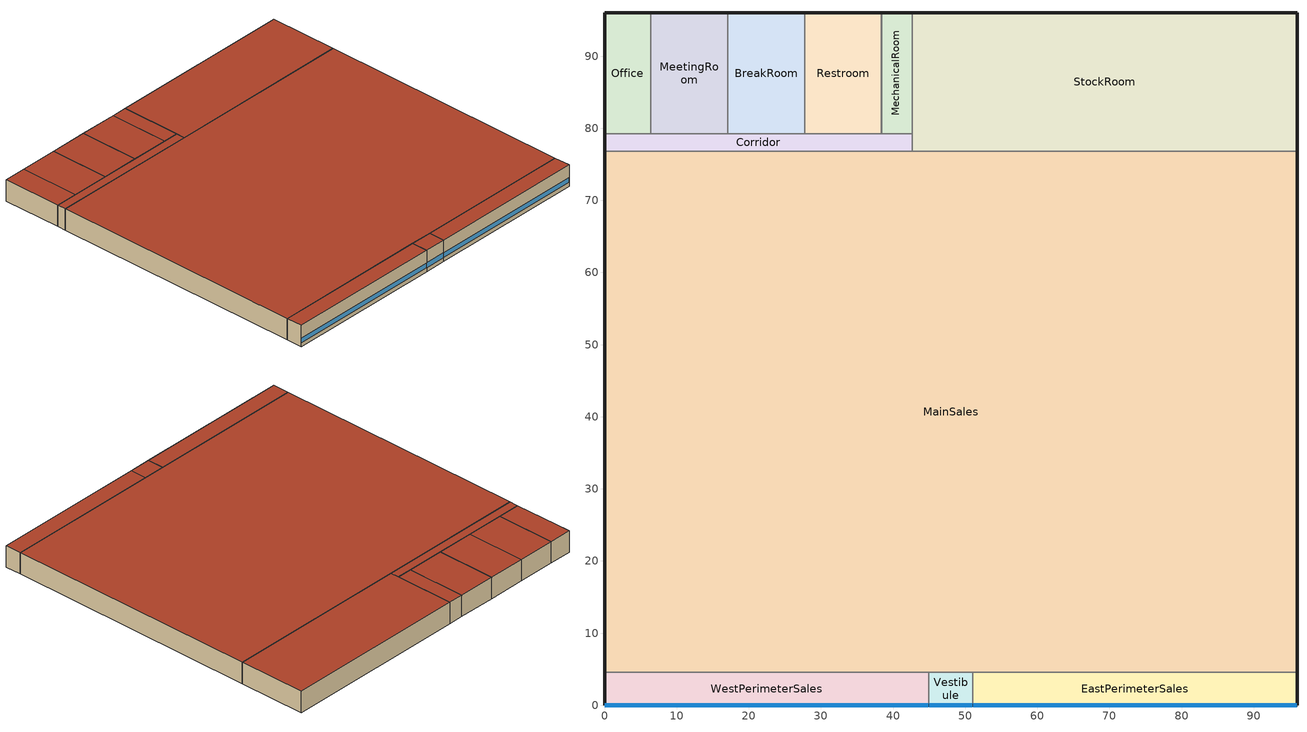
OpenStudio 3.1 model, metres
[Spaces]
Office
 floor ground: 6.4,96.01 6.4,79.25 0,79.25 0,96.01 z0
 wall outside: 6.4,96.01 0,96.01 0,79.25 z0:6.1
 wall to MeetingRoom: 6.4,79.25 6.4,96.01 z0:6.1
 wall to Corridor: 0,79.25 6.4,79.25 z0:6.1
 roof outside: 6.4,79.25 6.4,96.01 0,96.01 0,79.25 z6.1
BreakRoom
 floor ground: 27.74,96.01 27.74,79.25 17.07,79.25 17.07,96.01 z0
 wall outside: 27.74,96.01 17.07,96.01 z0:6.1
 wall to Corridor: 17.07,79.25 27.74,79.25 z0:6.1
 wall to MeetingRoom: 17.07,96.01 17.07,79.25 z0:6.1
 wall to Restroom: 27.74,79.25 27.74,96.01 z0:6.1
 roof outside: 27.74,79.25 27.74,96.01 17.07,96.01 17.07,79.25 z6.1
WestPerimeterSales
 floor ground: 44.96,4.57 44.96,0 0,0 0,4.57 z0
 wall outside: 0,4.57 0,0 44.96,0 z0:6.1
 wall to MainSales: 44.96,4.57 0,4.57 z0:6.1
 wall to Vestibule: 44.96,0 44.96,4.57 z0:6.1
 window: 0.05,0 44.91,0 z1.1:2.45
 roof outside: 44.96,0 44.96,4.57 0,4.57 0,0 z6.1
Corridor
 floor ground: 42.67,79.25 42.67,76.81 0,76.81 0,79.25 z0
 wall outside: 0,79.25 0,76.81 z0:6.1
 wall to StockRoom: 42.67,76.81 42.67,79.25 z0:6.1
 wall to MainSales: 0,76.81 42.67,76.81 z0:6.1
 wall to MeetingRoom: 17.07,79.25 6.4,79.25 z0:6.1
 wall to Restroom: 38.4,79.25 27.74,79.25 z0:6.1
 wall to MechanicalRoom: 42.67,79.25 38.4,79.25 z0:6.1
 roof outside: 42.67,76.81 42.67,79.25 0,79.25 0,76.81 z6.1
EastPerimeterSales
 floor ground: 96.01,4.57 96.01,0 51.05,0 51.05,4.57 z0
 wall outside: 51.05,0 96.01,0 96.01,4.57 z0:6.1
 wall to MainSales: 96.01,4.57 51.05,4.57 z0:6.1
 wall to Vestibule: 51.05,4.57 51.05,0 z0:6.1
 window: 51.1,0 95.96,0 z1.1:2.45
 roof outside: 96.01,0 96.01,4.57 51.05,4.57 51.05,0 z6.1
Vestibule
 floor ground: 51.05,4.57 51.05,0 44.96,0 44.96,4.57 z0
 wall outside: 44.96,0 51.05,0 z0:6.1
 wall to MainSales: 51.05,4.57 44.96,4.57 z0:6.1
 window: 45.01,0 51,0 z1.1:2.45
 roof outside: 51.05,0 51.05,4.57 44.96,4.57 44.96,0 z6.1
StockRoom
 floor ground: 96.01,96.01 96.01,76.81 42.67,76.81 42.67,96.01 z0
 wall outside: 96.01,76.81 96.01,96.01 42.67,96.01 z0:6.1
 wall to MechanicalRoom: 42.67,96.01 42.67,79.25 z0:6.1
 wall to MainSales: 42.67,76.81 96.01,76.81 z0:6.1
 roof outside: 96.01,76.81 96.01,96.01 42.67,96.01 42.67,76.81 z6.1
MainSales
 floor ground: 96.01,76.81 96.01,4.57 0,4.57 0,76.81 z0
 wall outside: 96.01,4.57 96.01,76.81 / 0,76.81 0,4.57 z0:6.1
 roof outside: 96.01,4.57 96.01,76.81 0,76.81 0,4.57 z6.1
MeetingRoom
 floor ground: 17.07,96.01 17.07,79.25 6.4,79.25 6.4,96.01 z0
 wall outside: 17.07,96.01 6.4,96.01 z0:6.1
 roof outside: 17.07,79.25 17.07,96.01 6.4,96.01 6.4,79.25 z6.1
Restroom
 floor ground: 38.4,96.01 38.4,79.25 27.74,79.25 27.74,96.01 z0
 wall outside: 38.4,96.01 27.74,96.01 z0:6.1
 wall to MechanicalRoom: 38.4,79.25 38.4,96.01 z0:6.1
 roof outside: 38.4,79.25 38.4,96.01 27.74,96.01 27.74,79.25 z6.1
MechanicalRoom
 floor ground: 42.67,96.01 42.67,79.25 38.4,79.25 38.4,96.01 z0
 wall outside: 42.67,96.01 38.4,96.01 z0:6.1
 roof outside: 42.67,79.25 42.67,96.01 38.4,96.01 38.4,79.25 z6.1
[Site]
USA FL-MIAMI: Latitude {deg}=25.78; Longitude {deg}=-80.27; Time Zone {hr}=-5; Elevation {m}=2; Terrain=City
[Building]
Retail_100k_Baseline: North Axis {deg}=0
[ClimateZones]
Climate Zone Institution Name 2=CEC; Climate Zone Document Name 2=California Climate Zone Descriptions; Climate Zone Document Year 2=1995
[ThermalZone] Multiplier=1; Use Ideal Air Loads=No
Name | Volume {m3}
Office Thermal Zone | 654.1192
BreakRoom Thermal Zone; MeetingRoom Thermal Zone; Restroom Thermal Zone | 1090.2
WestPerimeterSales Thermal Zone; EastPerimeterSales Thermal Zone | 1253.02
Corridor Thermal Zone | 634.2974
Vestibule Thermal Zone | 169.9011
StockRoom Thermal Zone | 6243.86
MainSales Thermal Zone | 42279.9
MechanicalRoom Thermal Zone | 436.0794
[Sizing:Zone] Zone Cooling Design Supply Air Temperature Input Method=SupplyAirTemperature; Zone Cooling Design Supply Air Temperature {C}=14; Zone Cooling Design Supply Air Temperature Difference {deltaC}=11.11; Zone Heating Design Supply Air Temperature Input Method=SupplyAirTemperature; Zone Heating Design Supply Air Temperature {C}=40; Zone Heating Design Supply Air Temperature Difference {deltaC}=11.11; Zone Cooling Design Supply Air Humidity Ratio {kg-H2O/kg-air}=0.0085; Zone Heating Design Supply Air Humidity Ratio {kg-H2O/kg-air}=0.008; Cooling Design Air Flow Method=DesignDay; Heating Design Air Flow Method=DesignDay; Account for Dedicated Outdoor Air System=No; Dedicated Outdoor Air System Control Strategy=NeutralSupplyAir; Dedicated Outdoor Air Low Setpoint Temperature for Design {C}=autosize; Dedicated Outdoor Air High Setpoint Temperature for Design {C}=autosize
Office Thermal Zone; BreakRoom Thermal Zone; WestPerimeterSales Thermal Zone; Corridor Thermal Zone; EastPerimeterSales Thermal Zone; Vestibule Thermal Zone; StockRoom Thermal Zone; MainSales Thermal Zone; MeetingRoom Thermal Zone; Restroom Thermal Zone; MechanicalRoom Thermal Zone
[Space] Building Story=Building Story 1
Name | Space Type | Thermal Zone
Office | Closed_Office | Office Thermal Zone
BreakRoom | Break_Room | BreakRoom Thermal Zone
WestPerimeterSales | Point_of_Sale | WestPerimeterSales Thermal Zone
Corridor | Back_Space | Corridor Thermal Zone
EastPerimeterSales | Front_Retail | EastPerimeterSales Thermal Zone
Vestibule | Entry | Vestibule Thermal Zone
StockRoom | Back_Space | StockRoom Thermal Zone
MainSales | Core_Retail | MainSales Thermal Zone
MeetingRoom | Conference | MeetingRoom Thermal Zone
Restroom | Office_Restroom | Restroom Thermal Zone
MechanicalRoom | Mechanical_Room | MechanicalRoom Thermal Zone
[SpaceType] Standards Template=90.1-2013
Name | Standards Building Type | Standards Space Type
Core_Retail | Retail | Core_Retail
Entry | Retail | Entry
Front_Retail | Retail | Front_Retail
Point_of_Sale | Retail | Point_of_Sale
Retail | Retail | Retail
Back_Space | Retail | Back_Space
Break_Room | Office | BreakRoom
Closed_Office | Office | ClosedOffice
Conference | Office | Conference
Mechanical_Room | Office | IT_Room
Office_Restroom | Office | Restroom
[BuildingStory]
Building Story 1: Nominal Z Coordinate {m}=0
